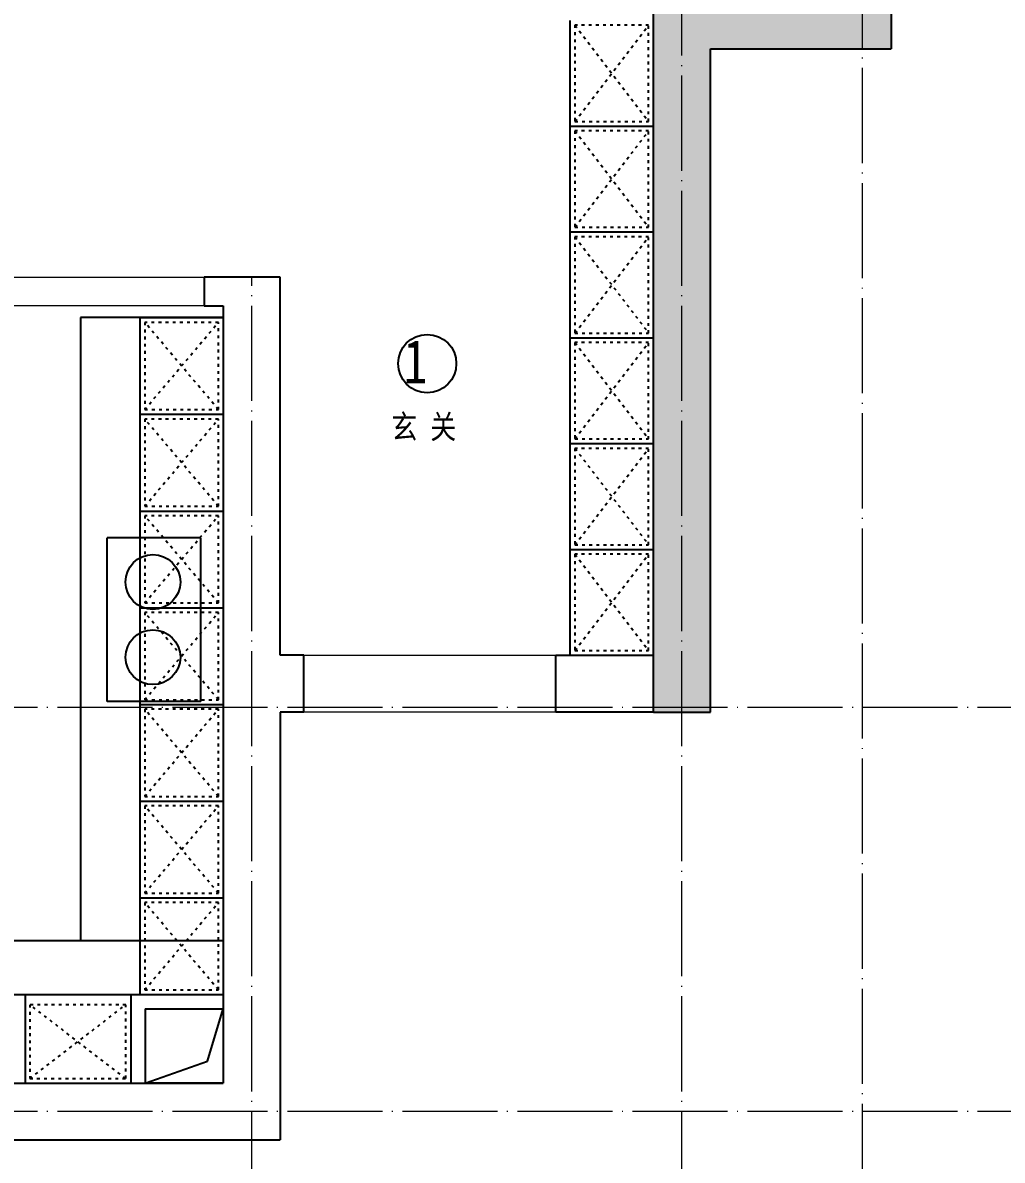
# Model space of a CAD drawing. Header units: inches. Extents: x 600 to 250244, y -404780 to 1000.
# Drawn here: x 110085 to 114207, y -329924 to -325140 of the extents above; entities that cross this region are included whole.
import ezdxf

# ---------------------------------------------------------------- set-up
doc = ezdxf.new("R2010")
doc.units = ezdxf.units.IN
doc.header["$MEASUREMENT"] = 0
doc.linetypes.add('ACAD_ISO03W100', pattern=[30, 12, -18])
doc.linetypes.add('DOTE', pattern=[2.42, 2, -0.2, 0.02, -0.2])
for name, color, linetype in [('D-ARCHI', 250, 'Continuous'), ('EVH 立面填充', 8, 'Continuous'), ('IBS-182-原建筑非承重墙', 150, 'Continuous'), ('IBS-200-原建筑承重墙柱', 200, 'Continuous'), ('IDS-040-固定高家具', 40, 'Continuous'), ('IFF-31-卫浴洁具', 31, 'Continuous'), ('IFF-51-活动家具', 51, 'Continuous'), ('房间编号', 50, 'Continuous')]:
    doc.layers.add(name, color=color, linetype=linetype)
doc.layers.add('门', color=65, linetype='Continuous', lineweight=13)
doc.styles.add('ARI', font='SimSun.ttf', dxfattribs={"width": 0.8, "height": 200})
doc.styles.add('宋体', font='SimSun.ttf', dxfattribs={"width": 0.8})

msp = doc.modelspace()

# ---------------------------------------------------------------- hatches: boundary and pattern name
at = {"layer": 'EVH 立面填充'}
h = msp.add_hatch(color=256, dxfattribs=at)
h.dxf.hatch_style = 1
h.paths.add_polyline_path([(112978.7, -325250.4), (113738.7, -325250.4), (113738.7, -325010.4), (112738.7, -325010.4), (112738.7, -328040.4), (112978.7, -328040.4)])

# ---------------------------------------------------------------- linework, layer by layer
for p in [(112388.7, -325575.4), (112388.7, -326020.4), (112388.7, -326465.4), (112388.7, -326910.4), (112388.7, -327355.4)]:
    msp.add_point(p)
at = {"layer": 'D-ARCHI', "color": 251, "linetype": 'DOTE', "lineweight": 5, "ltscale": 200}
for p, q in [((113618.7, -331538.7), (113618.7, -317590.2)), ((112858.7, -332538.7), (112858.7, -325010.4)), ((111048.4, -332538.7), (111048.4, -326210.4)), ((116438.7, -328020.4), (96111.4, -328020.4)), ((116438.7, -329718.7), (96111.4, -329718.7))]:
    msp.add_line(p, q, dxfattribs=at)
at = {"layer": 'IBS-182-原建筑非承重墙'}
for p, q in [((111168.4, -326210.4), (110848.4, -326210.4)), ((110848.4, -326210.4), (110848.4, -326330.4)), ((111168.4, -327800.4), (111168.4, -326210.4)), ((110848.4, -326330.4), (110928.4, -326330.4)), ((110928.4, -326330.4), (110928.4, -329600.4)), ((111268.4, -327800.4), (111168.4, -327800.4)), ((111268.4, -328040.4), (111268.4, -327800.4)), ((112328.7, -328040.4), (112328.7, -327800.4)), ((112328.7, -327800.4), (112738.7, -327800.4)), ((111268.4, -328040.4), (111168.4, -328040.4)), ((111168.4, -328040.4), (111168.4, -329838.7)), ((112738.7, -328040.4), (112328.7, -328040.4)), ((110540.1, -329227.4), (110540.1, -329600.4)), ((110540.1, -329227.4), (110928.4, -329227.4)), ((110600.1, -329287.4), (110600.1, -329600.4)), ((110600.1, -329287.4), (110928.4, -329287.4)), ((110861.8, -329507.8), (110928.4, -329287.4)), ((110600.1, -329600.4), (110861.8, -329507.8)), ((109128.4, -329600.4), (110928.4, -329600.4)), ((110928.4, -329600.4), (110600.1, -329600.4)), ((109128.4, -329838.7), (111168.4, -329838.7))]:
    msp.add_line(p, q, dxfattribs=at)
at = {"layer": 'IBS-200-原建筑承重墙柱', "ltscale": 0.02}
for p, q in [((112738.7, -328040.4), (112738.7, -325010.4)), ((113738.7, -325010.4), (113738.7, -325250.4)), ((112978.7, -328040.4), (112978.7, -325250.4)), ((112978.7, -325250.4), (113738.7, -325250.4)), ((112738.7, -328040.4), (112978.7, -328040.4))]:
    msp.add_line(p, q, dxfattribs=at)
at = {"layer": 'IDS-040-固定高家具'}
for p, q in [((112388.7, -327800.4), (112388.7, -325130.4)), ((112388.7, -325575.4), (112738.7, -325575.4)), ((112388.7, -326020.4), (112738.7, -326020.4)), ((110578.4, -326380.4), (110578.4, -329227.4)), ((110578.4, -326380.4), (110928.4, -326380.4)), ((112388.7, -326465.4), (112738.7, -326465.4)), ((110578.4, -326787.1), (110928.4, -326787.1)), ((112388.7, -326910.4), (112738.7, -326910.4)), ((110578.4, -327193.8), (110928.4, -327193.8)), ((112388.7, -327355.4), (112738.7, -327355.4)), ((110578.4, -327600.5), (110928.4, -327600.5)), ((110578.4, -328007.3), (110928.4, -328007.3)), ((110578.4, -328414), (110928.4, -328414)), ((110578.4, -328820.7), (110928.4, -328820.7)), ((109128.4, -329227.4), (110540.1, -329227.4)), ((110095, -329227.4), (110095, -329600.4))]:
    msp.add_line(p, q, dxfattribs=at)
at = {"layer": 'IDS-040-固定高家具', "linetype": 'ACAD_ISO03W100'}
for p, q in [((112408.7, -325555.4), (112718.7, -325150.4)), ((112408.7, -325150.4), (112718.7, -325555.4)), ((112408.7, -326000.4), (112718.7, -325595.4)), ((112408.7, -325595.4), (112718.7, -326000.4)), ((112408.7, -326445.4), (112718.7, -326040.4)), ((112408.7, -326040.4), (112718.7, -326445.4)), ((110598.4, -326767.1), (110908.4, -326400.4)), ((110908.4, -326767.1), (110598.4, -326400.4)), ((112408.7, -326890.4), (112718.7, -326485.4)), ((112408.7, -326485.4), (112718.7, -326890.4)), ((110598.4, -327173.8), (110908.4, -326807.1)), ((110908.4, -327173.8), (110598.4, -326807.1)), ((112408.7, -327335.4), (112718.7, -326930.4)), ((112408.7, -326930.4), (112718.7, -327335.4)), ((110598.4, -327580.5), (110908.4, -327213.8)), ((110908.4, -327580.5), (110598.4, -327213.8)), ((112408.7, -327780.4), (112718.7, -327375.4)), ((112408.7, -327375.4), (112718.7, -327780.4)), ((110598.4, -327987.3), (110908.4, -327620.5)), ((110908.4, -327987.3), (110598.4, -327620.5)), ((110598.4, -328394), (110908.4, -328027.3)), ((110908.4, -328394), (110598.4, -328027.3)), ((110598.4, -328800.7), (110908.4, -328434)), ((110908.4, -328800.7), (110598.4, -328434)), ((110598.4, -329207.4), (110908.4, -328840.7)), ((110908.4, -329207.4), (110598.4, -328840.7)), ((110115, -329580.4), (110518.7, -329270.4)), ((110518.7, -329580.4), (110115, -329270.4))]:
    msp.add_line(p, q, dxfattribs=at)
for points in [[(112408.7, -325555.4), (112718.7, -325555.4), (112718.7, -325150.4), (112408.7, -325150.4)], [(112408.7, -326000.4), (112718.7, -326000.4), (112718.7, -325595.4), (112408.7, -325595.4)], [(112408.7, -326445.4), (112718.7, -326445.4), (112718.7, -326040.4), (112408.7, -326040.4)], [(110598.4, -326767.1), (110908.4, -326767.1), (110908.4, -326400.4), (110598.4, -326400.4)], [(112408.7, -326890.4), (112718.7, -326890.4), (112718.7, -326485.4), (112408.7, -326485.4)], [(110598.4, -327173.8), (110908.4, -327173.8), (110908.4, -326807.1), (110598.4, -326807.1)], [(112408.7, -327335.4), (112718.7, -327335.4), (112718.7, -326930.4), (112408.7, -326930.4)], [(110598.4, -327580.5), (110908.4, -327580.5), (110908.4, -327213.8), (110598.4, -327213.8)], [(112408.7, -327780.4), (112718.7, -327780.4), (112718.7, -327375.4), (112408.7, -327375.4)], [(110598.4, -327987.3), (110908.4, -327987.3), (110908.4, -327620.5), (110598.4, -327620.5)], [(110598.4, -328394), (110908.4, -328394), (110908.4, -328027.3), (110598.4, -328027.3)], [(110598.4, -328800.7), (110908.4, -328800.7), (110908.4, -328434), (110598.4, -328434)], [(110598.4, -329207.4), (110908.4, -329207.4), (110908.4, -328840.7), (110598.4, -328840.7)], [(110115, -329580.4), (110518.7, -329580.4), (110518.7, -329270.4), (110115, -329270.4)]]:
    msp.add_lwpolyline(points, close=True, dxfattribs=at)
at = {"layer": 'IFF-31-卫浴洁具', "ltscale": 0.02}
for p, q in [((110834.2, -327306), (110440.5, -327306)), ((110440.5, -327995), (110440.5, -327306)), ((110834.2, -327995), (110834.2, -327306)), ((110834.2, -327995), (110440.5, -327995))]:
    msp.add_line(p, q, dxfattribs=at)
for centre in [(110632.9, -327492.4, 0), (110632.9, -327808.7, 0)]:
    msp.add_circle(centre, 115.3, dxfattribs=at)
at = {"layer": 'IFF-51-活动家具'}
for p, q in [((110328.4, -326380.4), (110328.4, -329000.4)), ((110928.4, -326380.4), (110328.4, -326380.4)), ((109128.4, -329000.4), (110328.4, -329000.4)), ((110328.4, -329000.4), (110928.4, -329000.4))]:
    msp.add_line(p, q, dxfattribs=at)
at = {"layer": '房间编号'}
msp.add_circle((111786.9, -326573.8), 122.5, dxfattribs=at)
at = {"layer": '门', "color": 8, "lineweight": 5}
for points in [[(109268.4, -326210.4), (110848.4, -326210.4), (110848.4, -326330.4), (109268.4, -326330.4)], [(111268.4, -327800.4), (112328.7, -327800.4), (112328.7, -328040.4), (111268.4, -328040.4)]]:
    msp.add_lwpolyline(points, close=True, dxfattribs=at)

# ---------------------------------------------------------------- texts
at = {"layer": '房间编号', "color": 8, "style": '宋体', "width": 0.8}
msp.add_text('玄 关', height=100, dxfattribs=at).set_placement((111636.3, -326889.5))
at = {"layer": '房间编号', "insert": (111787.8, -326473.5), "char_height": 183.8, "width": 2606.465, "attachment_point": 3, "style": 'ARI'}
msp.add_mtext('1', dxfattribs=at)

doc.saveas('drawing.dxf')
